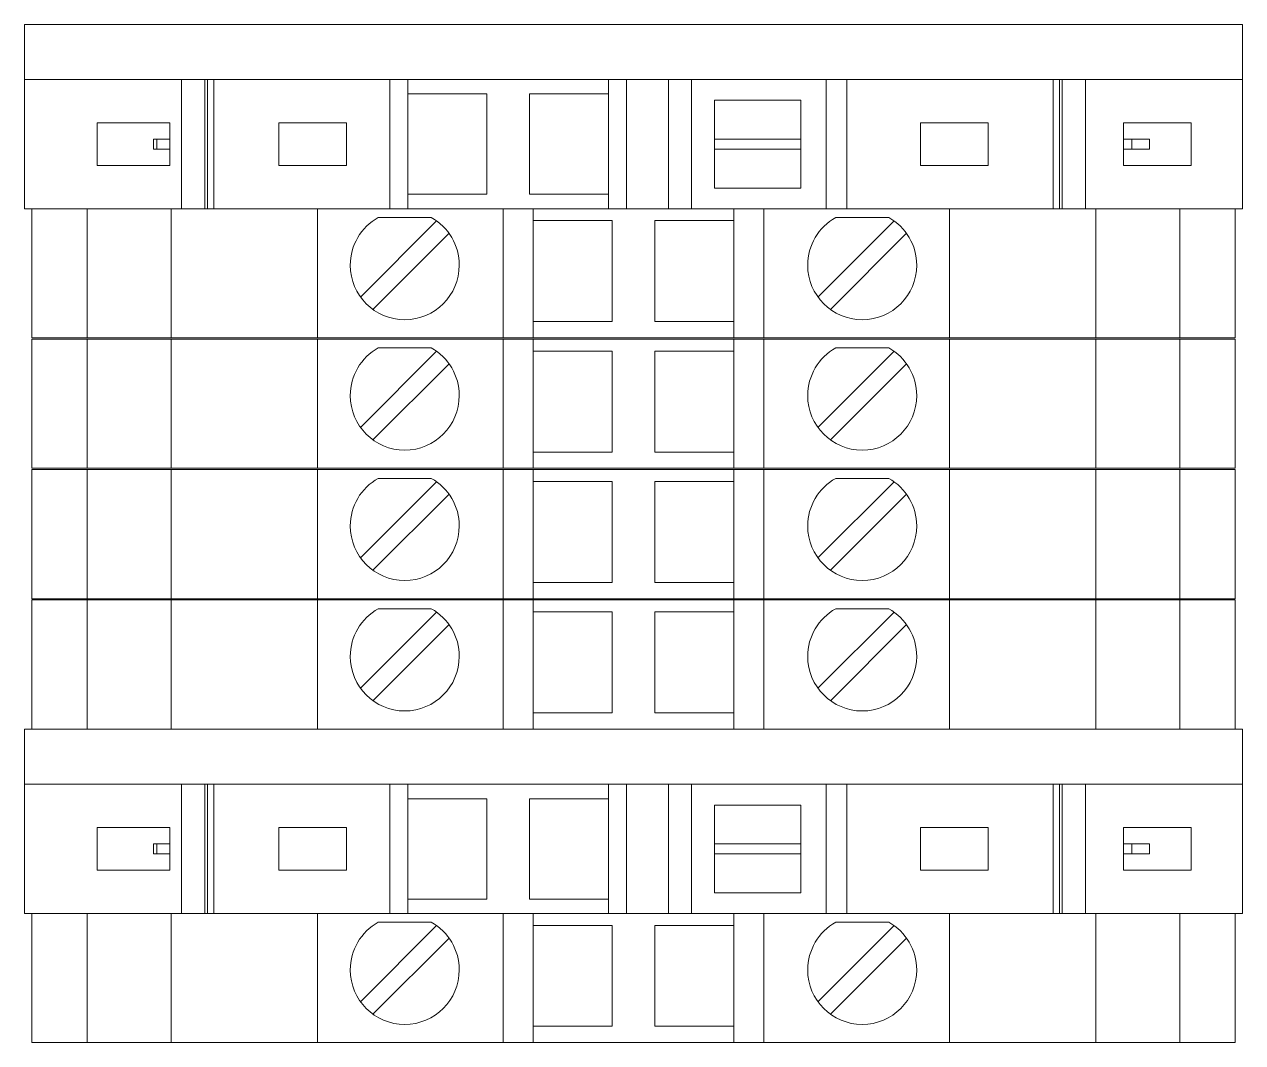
# Model space of a CAD drawing. Header units: millimetres. Extents: x 4962 to 7449, y 754 to 2938.
# Drawn here: x 7142.9 to 7191.5, y 1689.37 to 1729.97 of the extents above; entities that cross this region are included whole.
import ezdxf

# ---------------------------------------------------------------- set-up
doc = ezdxf.new("R2010")
doc.units = ezdxf.units.MM
doc.layers.add('000-PI-Oprema', color=30, linetype='Continuous', lineweight=5)
doc.layers.add('000-PI-ORMAR', color=2, linetype='Continuous')

msp = doc.modelspace()

# ---------------------------------------------------------------- linework, layer by layer
at = {"color": 0, "linetype": 'ByBlock', "lineweight": 0, "ltscale": 0.25}
for points in [[(7142.898, 1729.971), (7142.898, 1722.621), (7191.498, 1722.621), (7191.498, 1729.971), (7142.898, 1729.971)], [(7142.898, 1701.871), (7142.898, 1694.521), (7191.498, 1694.521), (7191.498, 1701.871), (7142.898, 1701.871)]]:
    msp.add_lwpolyline(points, dxfattribs=at)
at = {"layer": '000-PI-Oprema', "color": 0, "linetype": 'ByBlock', "lineweight": 0}
for p, q in [((7142.898, 1729.971), (7142.898, 1722.621)), ((7191.498, 1729.971), (7142.898, 1729.971)), ((7191.498, 1722.621), (7191.498, 1729.971)), ((7149.164, 1727.771), (7142.898, 1727.771)), ((7149.164, 1722.621), (7149.164, 1727.771)), ((7150.1, 1727.771), (7149.164, 1727.771)), ((7150.1, 1722.621), (7150.1, 1727.771)), ((7150.2, 1727.771), (7150.1, 1727.771)), ((7150.2, 1727.771), (7150.2, 1722.621)), ((7150.458, 1727.771), (7150.2, 1727.771)), ((7150.458, 1727.771), (7150.458, 1722.621)), ((7157.48, 1727.771), (7150.458, 1727.771)), ((7157.48, 1727.771), (7158.198, 1727.771)), ((7157.48, 1722.621), (7157.48, 1727.771)), ((7158.198, 1727.196), (7158.198, 1727.771)), ((7158.198, 1727.771), (7166.198, 1727.771)), ((7166.198, 1727.771), (7166.198, 1727.196)), ((7166.198, 1727.771), (7166.917, 1727.771)), ((7166.917, 1727.771), (7168.589, 1727.771)), ((7166.917, 1722.621), (7166.917, 1727.771)), ((7169.514, 1727.771), (7168.589, 1727.771)), ((7168.589, 1727.771), (7168.589, 1722.621)), ((7174.888, 1727.771), (7169.514, 1727.771)), ((7169.514, 1727.771), (7169.514, 1722.621)), ((7174.888, 1727.771), (7174.888, 1722.621)), ((7175.708, 1727.771), (7174.888, 1727.771)), ((7175.708, 1722.621), (7175.708, 1727.771)), ((7175.708, 1727.771), (7183.938, 1727.771)), ((7183.938, 1727.771), (7183.938, 1722.621)), ((7183.938, 1727.771), (7184.196, 1727.771)), ((7184.196, 1722.621), (7184.196, 1727.771)), ((7184.196, 1727.771), (7184.296, 1727.771)), ((7185.233, 1727.771), (7184.296, 1727.771)), ((7184.296, 1722.621), (7184.296, 1727.771)), ((7185.233, 1727.771), (7191.498, 1727.771)), ((7185.233, 1722.621), (7185.233, 1727.771)), ((7158.198, 1723.196), (7158.198, 1727.196)), ((7158.198, 1727.196), (7161.348, 1727.196)), ((7161.348, 1727.196), (7161.348, 1723.196)), ((7163.048, 1727.196), (7166.198, 1727.196)), ((7163.048, 1723.196), (7163.048, 1727.196)), ((7166.198, 1727.196), (7166.198, 1723.196)), ((7170.423, 1726.946), (7173.873, 1726.946)), ((7170.423, 1725.396), (7170.423, 1726.946)), ((7173.873, 1726.946), (7173.873, 1725.396)), ((7145.798, 1724.346), (7145.798, 1726.046)), ((7145.798, 1726.046), (7148.698, 1726.046)), ((7148.698, 1726.046), (7148.698, 1725.396)), ((7153.048, 1726.046), (7155.748, 1726.046)), ((7153.048, 1724.346), (7153.048, 1726.046)), ((7155.748, 1726.046), (7155.748, 1724.346)), ((7178.648, 1726.046), (7181.348, 1726.046)), ((7178.648, 1724.346), (7178.648, 1726.046)), ((7181.348, 1726.046), (7181.348, 1724.346)), ((7186.748, 1725.396), (7186.748, 1726.046)), ((7186.748, 1726.046), (7189.448, 1726.046)), ((7189.448, 1726.046), (7189.448, 1724.346)), ((7148.183, 1725.396), (7148.053, 1725.396)), ((7148.053, 1724.996), (7148.053, 1725.396)), ((7148.183, 1725.396), (7148.183, 1724.996)), ((7148.183, 1725.396), (7148.698, 1725.396)), ((7148.698, 1725.396), (7148.698, 1724.996)), ((7170.423, 1725.396), (7173.873, 1725.396)), ((7170.423, 1724.996), (7170.423, 1725.396)), ((7173.873, 1725.396), (7173.873, 1724.996)), ((7186.748, 1724.996), (7186.748, 1725.396)), ((7186.748, 1725.396), (7187.083, 1725.396)), ((7187.083, 1725.396), (7187.083, 1724.996)), ((7187.783, 1725.396), (7187.083, 1725.396)), ((7187.783, 1725.396), (7187.783, 1724.996)), ((7148.183, 1724.996), (7148.053, 1724.996)), ((7148.183, 1724.996), (7148.698, 1724.996)), ((7148.698, 1724.996), (7148.698, 1724.346)), ((7170.423, 1724.996), (7173.873, 1724.996)), ((7170.423, 1723.446), (7170.423, 1724.996)), ((7173.873, 1724.996), (7173.873, 1723.446)), ((7186.748, 1724.996), (7187.083, 1724.996)), ((7186.748, 1724.346), (7186.748, 1724.996)), ((7187.783, 1724.996), (7187.083, 1724.996)), ((7148.698, 1724.346), (7145.798, 1724.346)), ((7155.748, 1724.346), (7153.048, 1724.346)), ((7181.348, 1724.346), (7178.648, 1724.346)), ((7189.448, 1724.346), (7186.748, 1724.346)), ((7173.873, 1723.446), (7170.423, 1723.446)), ((7161.348, 1723.196), (7158.198, 1723.196)), ((7158.198, 1722.621), (7158.198, 1723.196)), ((7166.198, 1723.196), (7163.048, 1723.196)), ((7166.198, 1723.196), (7166.198, 1722.621)), ((7150.1, 1722.621), (7149.164, 1722.621)), ((7150.2, 1722.621), (7150.1, 1722.621)), ((7150.458, 1722.621), (7150.2, 1722.621)), ((7157.48, 1722.621), (7158.198, 1722.621)), ((7142.898, 1701.871), (7142.898, 1694.521)), ((7191.498, 1701.871), (7142.898, 1701.871)), ((7191.498, 1694.521), (7191.498, 1701.871)), ((7149.164, 1699.671), (7142.898, 1699.671)), ((7149.164, 1694.521), (7149.164, 1699.671)), ((7150.1, 1699.671), (7149.164, 1699.671)), ((7150.1, 1694.521), (7150.1, 1699.671)), ((7150.2, 1699.671), (7150.1, 1699.671)), ((7150.2, 1699.671), (7150.2, 1694.521)), ((7150.458, 1699.671), (7150.2, 1699.671)), ((7150.458, 1699.671), (7150.458, 1694.521)), ((7157.48, 1699.671), (7150.458, 1699.671)), ((7157.48, 1699.671), (7158.198, 1699.671)), ((7157.48, 1694.521), (7157.48, 1699.671)), ((7158.198, 1699.096), (7158.198, 1699.671)), ((7158.198, 1699.671), (7166.198, 1699.671)), ((7166.198, 1699.671), (7166.198, 1699.096)), ((7166.198, 1699.671), (7166.917, 1699.671)), ((7166.917, 1699.671), (7168.589, 1699.671)), ((7166.917, 1694.521), (7166.917, 1699.671)), ((7169.514, 1699.671), (7168.589, 1699.671)), ((7168.589, 1699.671), (7168.589, 1694.521)), ((7174.888, 1699.671), (7169.514, 1699.671)), ((7169.514, 1699.671), (7169.514, 1694.521)), ((7174.888, 1699.671), (7174.888, 1694.521)), ((7175.708, 1699.671), (7174.888, 1699.671)), ((7175.708, 1694.521), (7175.708, 1699.671)), ((7175.708, 1699.671), (7183.938, 1699.671)), ((7183.938, 1699.671), (7183.938, 1694.521)), ((7183.938, 1699.671), (7184.196, 1699.671)), ((7184.196, 1694.521), (7184.196, 1699.671)), ((7184.196, 1699.671), (7184.296, 1699.671)), ((7185.233, 1699.671), (7184.296, 1699.671)), ((7184.296, 1694.521), (7184.296, 1699.671)), ((7185.233, 1699.671), (7191.498, 1699.671)), ((7185.233, 1694.521), (7185.233, 1699.671)), ((7158.198, 1695.096), (7158.198, 1699.096)), ((7158.198, 1699.096), (7161.348, 1699.096)), ((7161.348, 1699.096), (7161.348, 1695.096)), ((7163.048, 1699.096), (7166.198, 1699.096)), ((7163.048, 1695.096), (7163.048, 1699.096)), ((7166.198, 1699.096), (7166.198, 1695.096)), ((7170.423, 1698.846), (7173.873, 1698.846)), ((7170.423, 1697.296), (7170.423, 1698.846)), ((7173.873, 1698.846), (7173.873, 1697.296)), ((7145.798, 1696.246), (7145.798, 1697.946)), ((7145.798, 1697.946), (7148.698, 1697.946)), ((7148.698, 1697.946), (7148.698, 1697.296)), ((7153.048, 1697.946), (7155.748, 1697.946)), ((7153.048, 1696.246), (7153.048, 1697.946)), ((7155.748, 1697.946), (7155.748, 1696.246)), ((7178.648, 1697.946), (7181.348, 1697.946)), ((7178.648, 1696.246), (7178.648, 1697.946)), ((7181.348, 1697.946), (7181.348, 1696.246)), ((7186.748, 1697.296), (7186.748, 1697.946)), ((7186.748, 1697.946), (7189.448, 1697.946)), ((7189.448, 1697.946), (7189.448, 1696.246)), ((7148.183, 1697.296), (7148.053, 1697.296)), ((7148.053, 1696.896), (7148.053, 1697.296)), ((7148.183, 1697.296), (7148.183, 1696.896)), ((7148.183, 1697.296), (7148.698, 1697.296)), ((7148.698, 1697.296), (7148.698, 1696.896)), ((7170.423, 1697.296), (7173.873, 1697.296)), ((7170.423, 1696.896), (7170.423, 1697.296)), ((7173.873, 1697.296), (7173.873, 1696.896)), ((7186.748, 1696.896), (7186.748, 1697.296)), ((7186.748, 1697.296), (7187.083, 1697.296)), ((7187.083, 1697.296), (7187.083, 1696.896)), ((7187.783, 1697.296), (7187.083, 1697.296)), ((7187.783, 1697.296), (7187.783, 1696.896)), ((7148.183, 1696.896), (7148.053, 1696.896)), ((7148.183, 1696.896), (7148.698, 1696.896)), ((7148.698, 1696.896), (7148.698, 1696.246)), ((7170.423, 1696.896), (7173.873, 1696.896)), ((7170.423, 1695.346), (7170.423, 1696.896)), ((7173.873, 1696.896), (7173.873, 1695.346)), ((7186.748, 1696.896), (7187.083, 1696.896)), ((7186.748, 1696.246), (7186.748, 1696.896)), ((7187.783, 1696.896), (7187.083, 1696.896)), ((7148.698, 1696.246), (7145.798, 1696.246)), ((7155.748, 1696.246), (7153.048, 1696.246)), ((7181.348, 1696.246), (7178.648, 1696.246)), ((7189.448, 1696.246), (7186.748, 1696.246)), ((7173.873, 1695.346), (7170.423, 1695.346)), ((7161.348, 1695.096), (7158.198, 1695.096)), ((7158.198, 1694.521), (7158.198, 1695.096)), ((7166.198, 1695.096), (7163.048, 1695.096)), ((7166.198, 1695.096), (7166.198, 1694.521)), ((7150.1, 1694.521), (7149.164, 1694.521)), ((7150.2, 1694.521), (7150.1, 1694.521)), ((7150.458, 1694.521), (7150.2, 1694.521)), ((7157.48, 1694.521), (7158.198, 1694.521))]:
    msp.add_line(p, q, dxfattribs=at)
at = {"layer": '000-PI-Oprema', "color": 0, "linetype": 'ByBlock', "lineweight": 0, "ltscale": 0.25}
for p, q in [((7191.498, 1722.621), (7142.898, 1722.621)), ((7191.498, 1694.521), (7142.898, 1694.521))]:
    msp.add_line(p, q, dxfattribs=at)
at = {"layer": '000-PI-ORMAR', "color": 0, "linetype": 'ByBlock', "lineweight": 0}
for p, q in [((7143.198, 1722.621), (7143.198, 1722.621)), ((7145.398, 1722.621), (7143.198, 1722.621)), ((7143.198, 1722.621), (7143.198, 1717.471)), ((7145.398, 1722.621), (7145.398, 1722.621)), ((7145.398, 1722.621), (7146.99, 1722.621)), ((7145.398, 1722.621), (7145.398, 1717.471)), ((7146.99, 1722.621), (7149.133, 1722.621)), ((7147.448, 1722.621), (7147.448, 1722.621)), ((7148.759, 1722.621), (7148.759, 1717.471)), ((7149.516, 1722.621), (7149.133, 1722.621)), ((7152.024, 1722.621), (7149.516, 1722.621)), ((7149.698, 1722.621), (7149.698, 1722.621)), ((7151.198, 1722.621), (7151.198, 1722.621)), ((7152.024, 1722.621), (7154.598, 1722.621)), ((7152.348, 1722.621), (7152.348, 1722.621)), ((7154.598, 1722.621), (7161.998, 1722.621)), ((7154.598, 1722.621), (7154.598, 1717.471)), ((7157.398, 1722.621), (7157.398, 1722.621)), ((7161.998, 1722.621), (7163.198, 1722.621)), ((7161.998, 1722.621), (7161.998, 1717.471)), ((7163.198, 1722.621), (7163.198, 1722.621)), ((7163.198, 1722.621), (7171.198, 1722.621)), ((7163.198, 1722.621), (7163.198, 1717.471)), ((7171.198, 1722.621), (7171.198, 1722.621)), ((7171.198, 1722.621), (7172.398, 1722.621)), ((7171.198, 1722.621), (7171.198, 1717.471)), ((7172.398, 1722.621), (7179.798, 1722.621)), ((7172.398, 1722.621), (7172.398, 1717.471)), ((7179.798, 1722.621), (7182.372, 1722.621)), ((7179.798, 1722.621), (7179.798, 1717.471)), ((7184.88, 1722.621), (7182.372, 1722.621)), ((7183.198, 1722.621), (7183.198, 1722.621)), ((7183.498, 1722.621), (7183.498, 1722.621)), ((7184.398, 1722.621), (7184.398, 1722.621)), ((7185.264, 1722.621), (7184.88, 1722.621)), ((7185.264, 1722.621), (7187.406, 1722.621)), ((7185.637, 1722.621), (7185.637, 1717.471)), ((7186.948, 1722.621), (7186.948, 1722.621)), ((7187.406, 1722.621), (7188.998, 1722.621)), ((7188.998, 1722.621), (7188.998, 1722.621)), ((7188.998, 1722.621), (7190.198, 1722.621)), ((7188.998, 1722.621), (7188.998, 1717.471)), ((7189.698, 1722.621), (7189.698, 1722.621)), ((7190.198, 1722.621), (7190.198, 1722.621)), ((7190.198, 1722.621), (7190.515, 1722.621)), ((7191.198, 1722.621), (7190.515, 1722.621)), ((7191.198, 1722.621), (7191.198, 1722.621)), ((7191.198, 1722.621), (7191.198, 1717.471)), ((7159.344, 1722.137), (7156.308, 1719.101)), ((7157.015, 1722.271), (7157.015, 1722.271)), ((7159.132, 1722.271), (7157.015, 1722.271)), ((7159.132, 1722.271), (7159.132, 1722.271)), ((7159.344, 1722.137), (7159.344, 1722.137)), ((7163.198, 1722.146), (7166.348, 1722.146)), ((7163.198, 1722.146), (7163.198, 1722.146)), ((7166.348, 1722.146), (7166.348, 1718.121)), ((7166.348, 1722.146), (7166.348, 1722.146)), ((7168.048, 1718.121), (7168.048, 1722.146)), ((7168.048, 1722.146), (7171.198, 1722.146)), ((7168.048, 1722.146), (7168.048, 1722.146)), ((7171.198, 1722.146), (7171.198, 1722.146)), ((7177.594, 1722.137), (7174.558, 1719.101)), ((7175.265, 1722.271), (7175.265, 1722.271)), ((7177.382, 1722.271), (7175.265, 1722.271)), ((7177.382, 1722.271), (7177.382, 1722.271)), ((7177.594, 1722.137), (7177.594, 1722.137)), ((7156.803, 1718.606), (7159.839, 1721.642)), ((7159.839, 1721.642), (7159.839, 1721.642)), ((7161.998, 1721.671), (7161.998, 1719.071)), ((7161.998, 1721.671), (7161.998, 1721.671)), ((7172.398, 1721.671), (7172.398, 1719.071)), ((7172.398, 1721.671), (7172.398, 1721.671)), ((7175.053, 1718.606), (7178.089, 1721.642)), ((7178.089, 1721.642), (7178.089, 1721.642)), ((7156.308, 1719.101), (7156.308, 1719.101)), ((7161.998, 1719.071), (7161.998, 1719.071)), ((7172.398, 1719.071), (7172.398, 1719.071)), ((7174.558, 1719.101), (7174.558, 1719.101)), ((7156.803, 1718.606), (7156.803, 1718.606)), ((7175.053, 1718.606), (7175.053, 1718.606)), ((7166.348, 1718.121), (7163.198, 1718.121)), ((7163.198, 1718.121), (7163.198, 1718.121)), ((7166.348, 1718.121), (7166.348, 1718.121)), ((7171.198, 1718.121), (7168.048, 1718.121)), ((7168.048, 1718.121), (7168.048, 1718.121)), ((7171.198, 1718.121), (7171.198, 1718.121)), ((7145.398, 1717.471), (7143.198, 1717.471)), ((7143.198, 1717.471), (7143.198, 1717.471)), ((7143.198, 1717.421), (7143.198, 1717.421)), ((7145.398, 1717.421), (7143.198, 1717.421)), ((7143.198, 1717.421), (7143.198, 1712.271)), ((7145.398, 1717.471), (7146.99, 1717.471)), ((7145.398, 1717.471), (7145.398, 1717.471)), ((7145.398, 1717.421), (7145.398, 1717.421)), ((7145.398, 1717.421), (7146.99, 1717.421)), ((7145.398, 1717.421), (7145.398, 1712.271)), ((7146.99, 1717.471), (7149.133, 1717.471)), ((7146.99, 1717.421), (7149.133, 1717.421)), ((7147.448, 1717.471), (7147.448, 1717.471)), ((7147.448, 1717.421), (7147.448, 1717.421)), ((7148.759, 1717.421), (7148.759, 1712.271)), ((7149.133, 1717.471), (7149.516, 1717.471)), ((7149.516, 1717.421), (7149.133, 1717.421)), ((7149.516, 1717.471), (7152.024, 1717.471)), ((7152.024, 1717.421), (7149.516, 1717.421)), ((7149.698, 1717.471), (7149.698, 1717.471)), ((7149.698, 1717.421), (7149.698, 1717.421)), ((7151.198, 1717.421), (7151.198, 1717.421)), ((7152.024, 1717.471), (7154.598, 1717.471)), ((7152.024, 1717.421), (7154.598, 1717.421)), ((7152.348, 1717.471), (7152.348, 1717.471)), ((7152.348, 1717.421), (7152.348, 1717.421)), ((7154.598, 1717.471), (7161.998, 1717.471)), ((7154.598, 1717.421), (7161.998, 1717.421)), ((7154.598, 1717.421), (7154.598, 1712.271)), ((7157.015, 1717.071), (7157.015, 1717.071)), ((7159.132, 1717.071), (7157.015, 1717.071)), ((7157.398, 1717.471), (7157.398, 1717.471)), ((7157.398, 1717.421), (7157.398, 1717.421)), ((7159.132, 1717.071), (7159.132, 1717.071)), ((7161.998, 1717.471), (7163.198, 1717.471)), ((7161.998, 1717.421), (7163.198, 1717.421)), ((7161.998, 1717.421), (7161.998, 1712.271)), ((7163.198, 1717.471), (7171.198, 1717.471)), ((7163.198, 1717.471), (7163.198, 1717.471)), ((7163.198, 1717.421), (7163.198, 1717.421)), ((7163.198, 1717.421), (7171.198, 1717.421)), ((7163.198, 1717.421), (7163.198, 1712.271)), ((7171.198, 1717.471), (7172.398, 1717.471)), ((7171.198, 1717.471), (7171.198, 1717.471)), ((7171.198, 1717.421), (7171.198, 1717.421)), ((7171.198, 1717.421), (7172.398, 1717.421)), ((7171.198, 1717.421), (7171.198, 1712.271)), ((7172.398, 1717.471), (7179.798, 1717.471)), ((7172.398, 1717.421), (7179.798, 1717.421)), ((7172.398, 1717.421), (7172.398, 1712.271)), ((7175.265, 1717.071), (7175.265, 1717.071)), ((7177.382, 1717.071), (7175.265, 1717.071)), ((7177.382, 1717.071), (7177.382, 1717.071)), ((7179.798, 1717.471), (7182.372, 1717.471)), ((7179.798, 1717.421), (7182.372, 1717.421)), ((7179.798, 1717.421), (7179.798, 1712.271)), ((7182.372, 1717.471), (7184.88, 1717.471)), ((7184.88, 1717.421), (7182.372, 1717.421)), ((7183.198, 1717.421), (7183.198, 1717.421)), ((7183.498, 1717.471), (7183.498, 1717.471)), ((7183.498, 1717.421), (7183.498, 1717.421)), ((7184.398, 1717.471), (7184.398, 1717.471)), ((7184.398, 1717.421), (7184.398, 1717.421)), ((7184.88, 1717.471), (7185.264, 1717.471)), ((7185.264, 1717.421), (7184.88, 1717.421)), ((7185.264, 1717.471), (7187.406, 1717.471)), ((7185.264, 1717.421), (7187.406, 1717.421)), ((7185.637, 1717.421), (7185.637, 1712.271)), ((7186.948, 1717.471), (7186.948, 1717.471)), ((7186.948, 1717.421), (7186.948, 1717.421)), ((7187.406, 1717.471), (7188.998, 1717.471)), ((7187.406, 1717.421), (7188.998, 1717.421)), ((7188.998, 1717.471), (7190.198, 1717.471)), ((7188.998, 1717.471), (7188.998, 1717.471)), ((7188.998, 1717.421), (7188.998, 1717.421)), ((7188.998, 1717.421), (7190.198, 1717.421)), ((7188.998, 1717.421), (7188.998, 1712.271)), ((7189.698, 1717.421), (7189.698, 1717.421)), ((7190.198, 1717.471), (7190.515, 1717.471)), ((7190.198, 1717.471), (7190.198, 1717.471)), ((7190.198, 1717.421), (7190.198, 1717.421)), ((7190.198, 1717.421), (7190.515, 1717.421)), ((7191.198, 1717.471), (7190.515, 1717.471)), ((7191.198, 1717.421), (7190.515, 1717.421)), ((7191.198, 1717.471), (7191.198, 1717.471)), ((7191.198, 1717.421), (7191.198, 1717.421)), ((7191.198, 1717.421), (7191.198, 1712.271)), ((7159.344, 1716.937), (7156.308, 1713.901)), ((7159.344, 1716.937), (7159.344, 1716.937)), ((7163.198, 1716.946), (7166.348, 1716.946)), ((7163.198, 1716.946), (7163.198, 1716.946)), ((7166.348, 1716.946), (7166.348, 1712.921)), ((7166.348, 1716.946), (7166.348, 1716.946)), ((7168.048, 1712.921), (7168.048, 1716.946)), ((7168.048, 1716.946), (7171.198, 1716.946)), ((7168.048, 1716.946), (7168.048, 1716.946)), ((7171.198, 1716.946), (7171.198, 1716.946)), ((7177.594, 1716.937), (7174.558, 1713.901)), ((7177.594, 1716.937), (7177.594, 1716.937)), ((7156.803, 1713.406), (7159.839, 1716.442)), ((7159.839, 1716.442), (7159.839, 1716.442)), ((7161.998, 1716.471), (7161.998, 1713.871)), ((7161.998, 1716.471), (7161.998, 1716.471)), ((7172.398, 1716.471), (7172.398, 1713.871)), ((7172.398, 1716.471), (7172.398, 1716.471)), ((7175.053, 1713.406), (7178.089, 1716.442)), ((7178.089, 1716.442), (7178.089, 1716.442)), ((7156.308, 1713.901), (7156.308, 1713.901)), ((7161.998, 1713.871), (7161.998, 1713.871)), ((7172.398, 1713.871), (7172.398, 1713.871)), ((7174.558, 1713.901), (7174.558, 1713.901)), ((7156.803, 1713.406), (7156.803, 1713.406)), ((7175.053, 1713.406), (7175.053, 1713.406)), ((7166.348, 1712.921), (7163.198, 1712.921)), ((7163.198, 1712.921), (7163.198, 1712.921)), ((7166.348, 1712.921), (7166.348, 1712.921)), ((7171.198, 1712.921), (7168.048, 1712.921)), ((7168.048, 1712.921), (7168.048, 1712.921)), ((7171.198, 1712.921), (7171.198, 1712.921)), ((7145.398, 1712.271), (7143.198, 1712.271)), ((7143.198, 1712.271), (7143.198, 1712.271)), ((7143.198, 1712.221), (7143.198, 1712.221)), ((7145.398, 1712.221), (7143.198, 1712.221)), ((7143.198, 1712.221), (7143.198, 1707.071)), ((7145.398, 1712.271), (7146.99, 1712.271)), ((7145.398, 1712.271), (7145.398, 1712.271)), ((7145.398, 1712.221), (7145.398, 1712.221)), ((7145.398, 1712.221), (7146.99, 1712.221)), ((7145.398, 1712.221), (7145.398, 1707.071)), ((7146.99, 1712.271), (7149.133, 1712.271)), ((7146.99, 1712.221), (7149.133, 1712.221)), ((7147.448, 1712.271), (7147.448, 1712.271)), ((7147.448, 1712.221), (7147.448, 1712.221)), ((7148.759, 1712.221), (7148.759, 1707.071)), ((7149.133, 1712.271), (7149.516, 1712.271)), ((7149.516, 1712.221), (7149.133, 1712.221)), ((7149.516, 1712.271), (7152.024, 1712.271)), ((7152.024, 1712.221), (7149.516, 1712.221)), ((7149.698, 1712.271), (7149.698, 1712.271)), ((7149.698, 1712.221), (7149.698, 1712.221)), ((7151.198, 1712.221), (7151.198, 1712.221)), ((7152.024, 1712.271), (7154.598, 1712.271)), ((7152.024, 1712.221), (7154.598, 1712.221)), ((7152.348, 1712.271), (7152.348, 1712.271)), ((7152.348, 1712.221), (7152.348, 1712.221)), ((7154.598, 1712.271), (7161.998, 1712.271)), ((7154.598, 1712.221), (7161.998, 1712.221)), ((7154.598, 1712.221), (7154.598, 1707.071)), ((7157.398, 1712.271), (7157.398, 1712.271)), ((7157.398, 1712.221), (7157.398, 1712.221)), ((7161.998, 1712.271), (7163.198, 1712.271)), ((7161.998, 1712.221), (7163.198, 1712.221)), ((7161.998, 1712.221), (7161.998, 1707.071)), ((7163.198, 1712.271), (7171.198, 1712.271)), ((7163.198, 1712.271), (7163.198, 1712.271)), ((7163.198, 1712.221), (7163.198, 1712.221)), ((7163.198, 1712.221), (7171.198, 1712.221)), ((7163.198, 1712.221), (7163.198, 1707.071)), ((7171.198, 1712.271), (7172.398, 1712.271)), ((7171.198, 1712.271), (7171.198, 1712.271)), ((7171.198, 1712.221), (7171.198, 1712.221)), ((7171.198, 1712.221), (7172.398, 1712.221)), ((7171.198, 1712.221), (7171.198, 1707.071)), ((7172.398, 1712.271), (7179.798, 1712.271)), ((7172.398, 1712.221), (7179.798, 1712.221)), ((7172.398, 1712.221), (7172.398, 1707.071)), ((7179.798, 1712.271), (7182.372, 1712.271)), ((7179.798, 1712.221), (7182.372, 1712.221)), ((7179.798, 1712.221), (7179.798, 1707.071)), ((7182.372, 1712.271), (7184.88, 1712.271)), ((7184.88, 1712.221), (7182.372, 1712.221)), ((7183.198, 1712.221), (7183.198, 1712.221)), ((7183.498, 1712.271), (7183.498, 1712.271)), ((7183.498, 1712.221), (7183.498, 1712.221)), ((7184.398, 1712.271), (7184.398, 1712.271)), ((7184.398, 1712.221), (7184.398, 1712.221)), ((7184.88, 1712.271), (7185.264, 1712.271)), ((7185.264, 1712.221), (7184.88, 1712.221)), ((7185.264, 1712.271), (7187.406, 1712.271)), ((7185.264, 1712.221), (7187.406, 1712.221)), ((7185.637, 1712.221), (7185.637, 1707.071)), ((7186.948, 1712.271), (7186.948, 1712.271)), ((7186.948, 1712.221), (7186.948, 1712.221)), ((7187.406, 1712.271), (7188.998, 1712.271)), ((7187.406, 1712.221), (7188.998, 1712.221)), ((7188.998, 1712.271), (7190.198, 1712.271)), ((7188.998, 1712.271), (7188.998, 1712.271)), ((7188.998, 1712.221), (7188.998, 1712.221)), ((7188.998, 1712.221), (7190.198, 1712.221)), ((7188.998, 1712.221), (7188.998, 1707.071)), ((7189.698, 1712.221), (7189.698, 1712.221)), ((7190.198, 1712.271), (7190.515, 1712.271)), ((7190.198, 1712.271), (7190.198, 1712.271)), ((7190.198, 1712.221), (7190.198, 1712.221)), ((7190.198, 1712.221), (7190.515, 1712.221)), ((7191.198, 1712.271), (7190.515, 1712.271)), ((7191.198, 1712.221), (7190.515, 1712.221)), ((7191.198, 1712.271), (7191.198, 1712.271)), ((7191.198, 1712.221), (7191.198, 1712.221)), ((7191.198, 1712.221), (7191.198, 1707.071)), ((7159.344, 1711.737), (7156.308, 1708.701)), ((7157.015, 1711.871), (7157.015, 1711.871)), ((7159.132, 1711.871), (7157.015, 1711.871)), ((7159.132, 1711.871), (7159.132, 1711.871)), ((7159.344, 1711.737), (7159.344, 1711.737)), ((7163.198, 1711.746), (7166.348, 1711.746)), ((7163.198, 1711.746), (7163.198, 1711.746)), ((7166.348, 1711.746), (7166.348, 1707.721)), ((7166.348, 1711.746), (7166.348, 1711.746)), ((7168.048, 1707.721), (7168.048, 1711.746)), ((7168.048, 1711.746), (7171.198, 1711.746)), ((7168.048, 1711.746), (7168.048, 1711.746)), ((7171.198, 1711.746), (7171.198, 1711.746)), ((7177.594, 1711.737), (7174.558, 1708.701)), ((7175.265, 1711.871), (7175.265, 1711.871)), ((7177.382, 1711.871), (7175.265, 1711.871)), ((7177.382, 1711.871), (7177.382, 1711.871)), ((7177.594, 1711.737), (7177.594, 1711.737)), ((7156.803, 1708.206), (7159.839, 1711.242)), ((7159.839, 1711.242), (7159.839, 1711.242)), ((7161.998, 1711.271), (7161.998, 1708.671)), ((7161.998, 1711.271), (7161.998, 1711.271)), ((7172.398, 1711.271), (7172.398, 1708.671)), ((7172.398, 1711.271), (7172.398, 1711.271)), ((7175.053, 1708.206), (7178.089, 1711.242)), ((7178.089, 1711.242), (7178.089, 1711.242)), ((7156.308, 1708.701), (7156.308, 1708.701)), ((7161.998, 1708.671), (7161.998, 1708.671)), ((7172.398, 1708.671), (7172.398, 1708.671)), ((7174.558, 1708.701), (7174.558, 1708.701)), ((7156.803, 1708.206), (7156.803, 1708.206)), ((7175.053, 1708.206), (7175.053, 1708.206)), ((7166.348, 1707.721), (7163.198, 1707.721)), ((7163.198, 1707.721), (7163.198, 1707.721)), ((7166.348, 1707.721), (7166.348, 1707.721)), ((7171.198, 1707.721), (7168.048, 1707.721)), ((7168.048, 1707.721), (7168.048, 1707.721)), ((7171.198, 1707.721), (7171.198, 1707.721)), ((7145.398, 1707.071), (7143.198, 1707.071)), ((7143.198, 1707.071), (7143.198, 1707.071)), ((7143.198, 1707.021), (7143.198, 1707.021)), ((7145.398, 1707.021), (7143.198, 1707.021)), ((7143.198, 1707.021), (7143.198, 1701.871)), ((7145.398, 1707.071), (7146.99, 1707.071)), ((7145.398, 1707.071), (7145.398, 1707.071)), ((7145.398, 1707.021), (7145.398, 1707.021)), ((7145.398, 1707.021), (7146.99, 1707.021)), ((7145.398, 1707.021), (7145.398, 1701.871)), ((7146.99, 1707.071), (7149.133, 1707.071)), ((7146.99, 1707.021), (7149.133, 1707.021)), ((7147.448, 1707.071), (7147.448, 1707.071)), ((7147.448, 1707.021), (7147.448, 1707.021)), ((7148.759, 1707.021), (7148.759, 1701.871)), ((7149.133, 1707.071), (7149.516, 1707.071)), ((7149.516, 1707.021), (7149.133, 1707.021)), ((7149.516, 1707.071), (7152.024, 1707.071)), ((7152.024, 1707.021), (7149.516, 1707.021)), ((7149.698, 1707.071), (7149.698, 1707.071)), ((7149.698, 1707.021), (7149.698, 1707.021)), ((7151.198, 1707.021), (7151.198, 1707.021)), ((7152.024, 1707.071), (7154.598, 1707.071)), ((7152.024, 1707.021), (7154.598, 1707.021)), ((7152.348, 1707.071), (7152.348, 1707.071)), ((7152.348, 1707.021), (7152.348, 1707.021)), ((7154.598, 1707.071), (7161.998, 1707.071)), ((7154.598, 1707.021), (7161.998, 1707.021)), ((7154.598, 1707.021), (7154.598, 1701.871)), ((7157.398, 1707.071), (7157.398, 1707.071)), ((7157.398, 1707.021), (7157.398, 1707.021)), ((7161.998, 1707.071), (7163.198, 1707.071)), ((7161.998, 1707.021), (7163.198, 1707.021)), ((7161.998, 1707.021), (7161.998, 1701.871)), ((7163.198, 1707.071), (7171.198, 1707.071)), ((7163.198, 1707.071), (7163.198, 1707.071)), ((7163.198, 1707.021), (7163.198, 1707.021)), ((7163.198, 1707.021), (7171.198, 1707.021)), ((7163.198, 1707.021), (7163.198, 1701.871)), ((7171.198, 1707.071), (7172.398, 1707.071)), ((7171.198, 1707.071), (7171.198, 1707.071)), ((7171.198, 1707.021), (7171.198, 1707.021)), ((7171.198, 1707.021), (7172.398, 1707.021)), ((7171.198, 1707.021), (7171.198, 1701.871)), ((7172.398, 1707.071), (7179.798, 1707.071)), ((7172.398, 1707.021), (7179.798, 1707.021)), ((7172.398, 1707.021), (7172.398, 1701.871)), ((7179.798, 1707.071), (7182.372, 1707.071)), ((7179.798, 1707.021), (7182.372, 1707.021)), ((7179.798, 1707.021), (7179.798, 1701.871)), ((7182.372, 1707.071), (7184.88, 1707.071)), ((7184.88, 1707.021), (7182.372, 1707.021)), ((7183.198, 1707.021), (7183.198, 1707.021)), ((7183.498, 1707.071), (7183.498, 1707.071)), ((7183.498, 1707.021), (7183.498, 1707.021)), ((7184.398, 1707.071), (7184.398, 1707.071)), ((7184.398, 1707.021), (7184.398, 1707.021)), ((7184.88, 1707.071), (7185.264, 1707.071)), ((7185.264, 1707.021), (7184.88, 1707.021)), ((7185.264, 1707.071), (7187.406, 1707.071)), ((7185.264, 1707.021), (7187.406, 1707.021)), ((7185.637, 1707.021), (7185.637, 1701.871)), ((7186.948, 1707.071), (7186.948, 1707.071)), ((7186.948, 1707.021), (7186.948, 1707.021)), ((7187.406, 1707.071), (7188.998, 1707.071)), ((7187.406, 1707.021), (7188.998, 1707.021)), ((7188.998, 1707.071), (7190.198, 1707.071)), ((7188.998, 1707.071), (7188.998, 1707.071)), ((7188.998, 1707.021), (7188.998, 1707.021)), ((7188.998, 1707.021), (7190.198, 1707.021)), ((7188.998, 1707.021), (7188.998, 1701.871)), ((7189.698, 1707.021), (7189.698, 1707.021)), ((7190.198, 1707.071), (7190.515, 1707.071)), ((7190.198, 1707.071), (7190.198, 1707.071)), ((7190.198, 1707.021), (7190.198, 1707.021)), ((7190.198, 1707.021), (7190.515, 1707.021)), ((7191.198, 1707.071), (7190.515, 1707.071)), ((7191.198, 1707.021), (7190.515, 1707.021)), ((7191.198, 1707.071), (7191.198, 1707.071)), ((7191.198, 1707.021), (7191.198, 1707.021)), ((7191.198, 1707.021), (7191.198, 1701.871)), ((7159.344, 1706.537), (7156.308, 1703.501)), ((7157.015, 1706.671), (7157.015, 1706.671)), ((7159.132, 1706.671), (7157.015, 1706.671)), ((7159.132, 1706.671), (7159.132, 1706.671)), ((7159.344, 1706.537), (7159.344, 1706.537)), ((7163.198, 1706.546), (7166.348, 1706.546)), ((7163.198, 1706.546), (7163.198, 1706.546)), ((7166.348, 1706.546), (7166.348, 1702.521)), ((7166.348, 1706.546), (7166.348, 1706.546)), ((7168.048, 1702.521), (7168.048, 1706.546)), ((7168.048, 1706.546), (7171.198, 1706.546)), ((7168.048, 1706.546), (7168.048, 1706.546)), ((7171.198, 1706.546), (7171.198, 1706.546)), ((7177.594, 1706.537), (7174.558, 1703.501)), ((7175.265, 1706.671), (7175.265, 1706.671)), ((7177.382, 1706.671), (7175.265, 1706.671)), ((7177.382, 1706.671), (7177.382, 1706.671)), ((7177.594, 1706.537), (7177.594, 1706.537)), ((7156.803, 1703.006), (7159.839, 1706.042)), ((7159.839, 1706.042), (7159.839, 1706.042)), ((7161.998, 1706.071), (7161.998, 1703.471)), ((7161.998, 1706.071), (7161.998, 1706.071)), ((7172.398, 1706.071), (7172.398, 1703.471)), ((7172.398, 1706.071), (7172.398, 1706.071)), ((7175.053, 1703.006), (7178.089, 1706.042)), ((7178.089, 1706.042), (7178.089, 1706.042)), ((7156.308, 1703.501), (7156.308, 1703.501)), ((7161.998, 1703.471), (7161.998, 1703.471)), ((7172.398, 1703.471), (7172.398, 1703.471)), ((7174.558, 1703.501), (7174.558, 1703.501)), ((7156.803, 1703.006), (7156.803, 1703.006)), ((7175.053, 1703.006), (7175.053, 1703.006)), ((7166.348, 1702.521), (7163.198, 1702.521)), ((7163.198, 1702.521), (7163.198, 1702.521)), ((7166.348, 1702.521), (7166.348, 1702.521)), ((7171.198, 1702.521), (7168.048, 1702.521)), ((7168.048, 1702.521), (7168.048, 1702.521)), ((7171.198, 1702.521), (7171.198, 1702.521)), ((7145.398, 1701.871), (7143.198, 1701.871)), ((7143.198, 1701.871), (7143.198, 1701.871)), ((7145.398, 1701.871), (7146.99, 1701.871)), ((7145.398, 1701.871), (7145.398, 1701.871)), ((7146.99, 1701.871), (7149.133, 1701.871)), ((7147.448, 1701.871), (7147.448, 1701.871)), ((7149.133, 1701.871), (7149.516, 1701.871)), ((7149.516, 1701.871), (7152.024, 1701.871)), ((7149.698, 1701.871), (7149.698, 1701.871)), ((7152.024, 1701.871), (7154.598, 1701.871)), ((7152.348, 1701.871), (7152.348, 1701.871)), ((7154.598, 1701.871), (7161.998, 1701.871)), ((7157.398, 1701.871), (7157.398, 1701.871)), ((7161.998, 1701.871), (7163.198, 1701.871)), ((7163.198, 1701.871), (7171.198, 1701.871)), ((7163.198, 1701.871), (7163.198, 1701.871)), ((7171.198, 1701.871), (7172.398, 1701.871)), ((7171.198, 1701.871), (7171.198, 1701.871)), ((7172.398, 1701.871), (7179.798, 1701.871)), ((7179.798, 1701.871), (7182.372, 1701.871)), ((7182.372, 1701.871), (7184.88, 1701.871)), ((7183.498, 1701.871), (7183.498, 1701.871)), ((7184.398, 1701.871), (7184.398, 1701.871)), ((7184.88, 1701.871), (7185.264, 1701.871)), ((7185.264, 1701.871), (7187.406, 1701.871)), ((7186.948, 1701.871), (7186.948, 1701.871)), ((7187.406, 1701.871), (7188.998, 1701.871)), ((7188.998, 1701.871), (7190.198, 1701.871)), ((7188.998, 1701.871), (7188.998, 1701.871)), ((7190.198, 1701.871), (7190.515, 1701.871)), ((7190.198, 1701.871), (7190.198, 1701.871)), ((7191.198, 1701.871), (7190.515, 1701.871)), ((7191.198, 1701.871), (7191.198, 1701.871)), ((7143.198, 1694.521), (7143.198, 1694.521)), ((7145.398, 1694.521), (7143.198, 1694.521)), ((7143.198, 1694.521), (7143.198, 1689.371)), ((7145.398, 1694.521), (7145.398, 1694.521)), ((7145.398, 1694.521), (7146.99, 1694.521)), ((7145.398, 1694.521), (7145.398, 1689.371)), ((7146.99, 1694.521), (7149.133, 1694.521)), ((7147.448, 1694.521), (7147.448, 1694.521)), ((7148.759, 1694.521), (7148.759, 1689.371)), ((7149.516, 1694.521), (7149.133, 1694.521)), ((7152.024, 1694.521), (7149.516, 1694.521)), ((7149.698, 1694.521), (7149.698, 1694.521)), ((7151.198, 1694.521), (7151.198, 1694.521)), ((7152.024, 1694.521), (7154.598, 1694.521)), ((7152.348, 1694.521), (7152.348, 1694.521)), ((7154.598, 1694.521), (7161.998, 1694.521)), ((7154.598, 1694.521), (7154.598, 1689.371)), ((7157.398, 1694.521), (7157.398, 1694.521)), ((7161.998, 1694.521), (7163.198, 1694.521)), ((7161.998, 1694.521), (7161.998, 1689.371)), ((7163.198, 1694.521), (7163.198, 1694.521)), ((7163.198, 1694.521), (7171.198, 1694.521)), ((7163.198, 1694.521), (7163.198, 1689.371)), ((7171.198, 1694.521), (7171.198, 1694.521)), ((7171.198, 1694.521), (7172.398, 1694.521)), ((7171.198, 1694.521), (7171.198, 1689.371)), ((7172.398, 1694.521), (7179.798, 1694.521)), ((7172.398, 1694.521), (7172.398, 1689.371)), ((7179.798, 1694.521), (7182.372, 1694.521)), ((7179.798, 1694.521), (7179.798, 1689.371)), ((7184.88, 1694.521), (7182.372, 1694.521)), ((7183.198, 1694.521), (7183.198, 1694.521)), ((7183.498, 1694.521), (7183.498, 1694.521)), ((7184.398, 1694.521), (7184.398, 1694.521)), ((7185.264, 1694.521), (7184.88, 1694.521)), ((7185.264, 1694.521), (7187.406, 1694.521)), ((7185.637, 1694.521), (7185.637, 1689.371)), ((7186.948, 1694.521), (7186.948, 1694.521)), ((7187.406, 1694.521), (7188.998, 1694.521)), ((7188.998, 1694.521), (7188.998, 1694.521)), ((7188.998, 1694.521), (7190.198, 1694.521)), ((7188.998, 1694.521), (7188.998, 1689.371)), ((7189.698, 1694.521), (7189.698, 1694.521)), ((7190.198, 1694.521), (7190.198, 1694.521)), ((7190.198, 1694.521), (7190.515, 1694.521)), ((7191.198, 1694.521), (7190.515, 1694.521)), ((7191.198, 1694.521), (7191.198, 1694.521)), ((7191.198, 1694.521), (7191.198, 1689.371)), ((7159.344, 1694.037), (7156.308, 1691.001)), ((7157.015, 1694.171), (7157.015, 1694.171)), ((7159.132, 1694.171), (7157.015, 1694.171)), ((7159.132, 1694.171), (7159.132, 1694.171)), ((7159.344, 1694.037), (7159.344, 1694.037)), ((7163.198, 1694.046), (7166.348, 1694.046)), ((7163.198, 1694.046), (7163.198, 1694.046)), ((7166.348, 1694.046), (7166.348, 1690.021)), ((7166.348, 1694.046), (7166.348, 1694.046)), ((7168.048, 1690.021), (7168.048, 1694.046)), ((7168.048, 1694.046), (7171.198, 1694.046)), ((7168.048, 1694.046), (7168.048, 1694.046)), ((7171.198, 1694.046), (7171.198, 1694.046)), ((7177.594, 1694.037), (7174.558, 1691.001)), ((7175.265, 1694.171), (7175.265, 1694.171)), ((7177.382, 1694.171), (7175.265, 1694.171)), ((7177.382, 1694.171), (7177.382, 1694.171)), ((7177.594, 1694.037), (7177.594, 1694.037)), ((7156.803, 1690.506), (7159.839, 1693.542)), ((7159.839, 1693.542), (7159.839, 1693.542)), ((7161.998, 1693.571), (7161.998, 1690.971)), ((7161.998, 1693.571), (7161.998, 1693.571)), ((7172.398, 1693.571), (7172.398, 1690.971)), ((7172.398, 1693.571), (7172.398, 1693.571)), ((7175.053, 1690.506), (7178.089, 1693.542)), ((7178.089, 1693.542), (7178.089, 1693.542)), ((7156.308, 1691.001), (7156.308, 1691.001)), ((7161.998, 1690.971), (7161.998, 1690.971)), ((7172.398, 1690.971), (7172.398, 1690.971)), ((7174.558, 1691.001), (7174.558, 1691.001)), ((7156.803, 1690.506), (7156.803, 1690.506)), ((7175.053, 1690.506), (7175.053, 1690.506)), ((7166.348, 1690.021), (7163.198, 1690.021)), ((7163.198, 1690.021), (7163.198, 1690.021)), ((7166.348, 1690.021), (7166.348, 1690.021)), ((7171.198, 1690.021), (7168.048, 1690.021)), ((7168.048, 1690.021), (7168.048, 1690.021)), ((7171.198, 1690.021), (7171.198, 1690.021)), ((7145.398, 1689.371), (7143.198, 1689.371)), ((7143.198, 1689.371), (7143.198, 1689.371)), ((7145.398, 1689.371), (7146.99, 1689.371)), ((7145.398, 1689.371), (7145.398, 1689.371)), ((7146.99, 1689.371), (7149.133, 1689.371)), ((7147.448, 1689.371), (7147.448, 1689.371)), ((7149.133, 1689.371), (7149.516, 1689.371)), ((7149.516, 1689.371), (7152.024, 1689.371)), ((7149.698, 1689.371), (7149.698, 1689.371)), ((7152.024, 1689.371), (7154.598, 1689.371)), ((7152.348, 1689.371), (7152.348, 1689.371)), ((7154.598, 1689.371), (7161.998, 1689.371)), ((7157.398, 1689.371), (7157.398, 1689.371)), ((7161.998, 1689.371), (7163.198, 1689.371)), ((7163.198, 1689.371), (7171.198, 1689.371)), ((7163.198, 1689.371), (7163.198, 1689.371)), ((7171.198, 1689.371), (7172.398, 1689.371)), ((7171.198, 1689.371), (7171.198, 1689.371)), ((7172.398, 1689.371), (7179.798, 1689.371)), ((7179.798, 1689.371), (7182.372, 1689.371)), ((7182.372, 1689.371), (7184.88, 1689.371)), ((7183.498, 1689.371), (7183.498, 1689.371)), ((7184.398, 1689.371), (7184.398, 1689.371)), ((7184.88, 1689.371), (7185.264, 1689.371)), ((7185.264, 1689.371), (7187.406, 1689.371)), ((7186.948, 1689.371), (7186.948, 1689.371)), ((7187.406, 1689.371), (7188.998, 1689.371)), ((7188.998, 1689.371), (7190.198, 1689.371)), ((7188.998, 1689.371), (7188.998, 1689.371)), ((7190.198, 1689.371), (7190.515, 1689.371)), ((7190.198, 1689.371), (7190.198, 1689.371)), ((7191.198, 1689.371), (7190.515, 1689.371)), ((7191.198, 1689.371), (7191.198, 1689.371))]:
    msp.add_line(p, q, dxfattribs=at)
for centre, start, end in [((7158.073, 1720.371), 119.1246, 180), ((7158.073, 1720.371), 0, 60.8754), ((7176.323, 1720.371), 119.1246, 180), ((7176.323, 1720.371), 0, 60.8754), ((7158.073, 1720.371), 180, 0), ((7176.323, 1720.371), 180, 0), ((7158.073, 1715.171), 119.1246, 180), ((7158.073, 1715.171), 0, 60.8754), ((7176.323, 1715.171), 119.1246, 180), ((7176.323, 1715.171), 0, 60.8754), ((7158.073, 1715.171), 180, 0), ((7176.323, 1715.171), 180, 0), ((7158.073, 1709.971), 119.1246, 180), ((7158.073, 1709.971), 0, 60.8754), ((7176.323, 1709.971), 119.1246, 180), ((7176.323, 1709.971), 0, 60.8754), ((7158.073, 1709.971), 180, 0), ((7176.323, 1709.971), 180, 0), ((7158.073, 1704.771), 119.1246, 180), ((7158.073, 1704.771), 0, 60.8754), ((7176.323, 1704.771), 119.1246, 180), ((7176.323, 1704.771), 0, 60.8754), ((7158.073, 1704.771), 180, 0), ((7176.323, 1704.771), 180, 0), ((7158.073, 1692.271), 119.1246, 180), ((7158.073, 1692.271), 0, 60.8754), ((7176.323, 1692.271), 119.1246, 180), ((7176.323, 1692.271), 0, 60.8754), ((7158.073, 1692.271), 180, 0), ((7176.323, 1692.271), 180, 0)]:
    msp.add_arc(centre, 2.175, start, end, dxfattribs=at)

doc.saveas('drawing.dxf')
